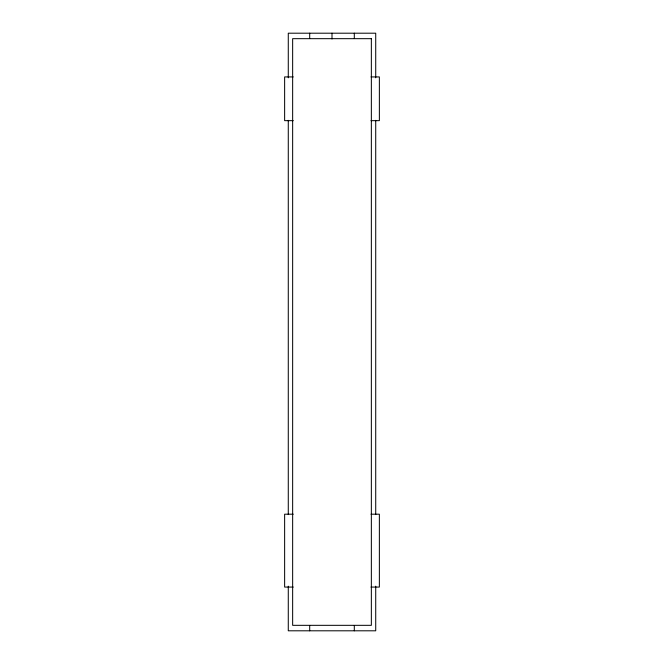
<?xml version="1.0" encoding="UTF-8"?>
<svg xmlns="http://www.w3.org/2000/svg" width="664" height="664" viewBox="0 0 664 664"><rect width="100%" height="100%" fill="white"/><g stroke="black" fill="none" stroke-linecap="round" stroke-linejoin="round"><path stroke-width="1" d="M293.272 76.924L284.632 76.924L284.632 120.657L293.272 120.657M371.002 76.924L379.368 76.924L379.368 120.657L370.985 120.657M293.272 514.193L284.632 514.193L284.632 587.076L293.272 587.076M371.002 514.193L379.368 514.193L379.368 587.076L370.985 587.076M375.724 77.812L375.724 33.2L288.276 33.2L288.276 77.812M375.724 120.35L375.724 514.6M375.724 586.188L375.724 630.8L288.276 630.8L288.276 586.188M354.302 33.2L354.302 38.387M354.302 625.612L354.302 630.8M332 33.2L332 38.993M309.698 33.2L309.698 38.387M309.698 625.612L309.698 630.8M288.276 120.35L288.276 514.6M371.35 38.67L292.65 38.67L292.65 625.33L371.35 625.33L371.35 38.67"/></g></svg>
